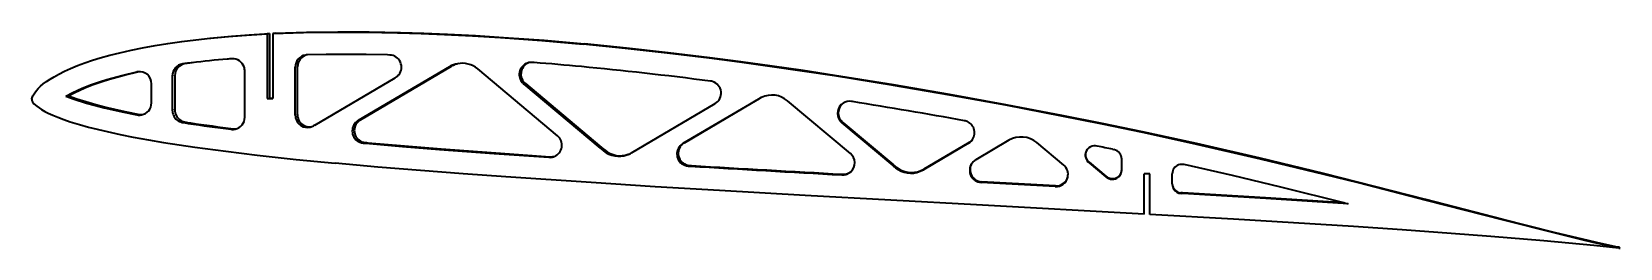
# Model space of a CAD drawing. Extents: x 64 to 356, y -34 to 168.
# Drawn here: x 64.2 to 355.8, y 128.6 to 168.3 of the extents above.
import ezdxf

# ---------------------------------------------------------------- set-up
doc = ezdxf.new("R2010")
doc.units = 0

msp = doc.modelspace()

# ---------------------------------------------------------------- linework, layer by layer
at = {"color": 7, "lineweight": 35, "ltscale": 0.011567}
msp.add_line((96.463264, 167.092575), (96.923462, 167.140533), dxfattribs=at)
at = {"color": 7, "lineweight": 35, "ltscale": 0.010377}
for p, q in [((107.896187, 167.970261), (107.483574, 167.925171)), ((108.896187, 168.018417), (108.483574, 167.973221))]:
    msp.add_line(p, q, dxfattribs=at)
at = {"color": 7, "lineweight": 35, "ltscale": 0.297351}
msp.add_line((107.483574, 167.925171), (107.483574, 156.031128), dxfattribs=at)
at = {"color": 7, "lineweight": 35, "ltscale": 0.296539}
msp.add_line((107.896187, 167.970261), (107.896187, 156.108704), dxfattribs=at)
at = {"color": 7, "lineweight": 35, "ltscale": 0.298552}
msp.add_line((108.483574, 167.973221), (108.483574, 156.031128), dxfattribs=at)
at = {"color": 7, "lineweight": 13, "ltscale": 0.003755}
msp.add_line((114.480354, 164.0224), (114.629181, 164.04274), dxfattribs=at)
at = {"color": 7, "lineweight": 35, "ltscale": 0.001886}
msp.add_line((114.554924, 164.033752), (114.480354, 164.0224), dxfattribs=at)
at = {"color": 7, "lineweight": 35, "ltscale": 0.010261}
msp.add_line((129.977448, 164.027313), (129.56723, 164.040222), dxfattribs=at)
at = {"color": 7, "lineweight": 13, "ltscale": 0.00998}
msp.add_line((83.529732, 160.937332), (83.925934, 160.986237), dxfattribs=at)
at = {"color": 7, "lineweight": 13, "ltscale": 0.011522}
msp.add_line((91.976944, 162.395584), (92.434364, 162.452087), dxfattribs=at)
at = {"color": 7, "lineweight": 35, "ltscale": 0.211371}
msp.add_line((103.345055, 152.608521), (103.345055, 161.06337), dxfattribs=at)
at = {"color": 7, "lineweight": 13, "ltscale": 0.010208}
msp.add_line((112.622093, 161.825684), (113.025818, 161.886673), dxfattribs=at)
at = {"color": 7, "lineweight": 35, "ltscale": 0.220608}
msp.add_line((112.622093, 153.001373), (112.622093, 161.825684), dxfattribs=at)
at = {"color": 7, "lineweight": 35, "ltscale": 0.219989}
msp.add_line((113.025818, 153.087112), (113.025818, 161.886673), dxfattribs=at)
at = {"color": 7, "lineweight": 35, "ltscale": 0.48587}
msp.add_line((124.232254, 152.052521), (140.984955, 161.904312), dxfattribs=at)
at = {"color": 7, "lineweight": 35, "ltscale": 0.484496}
msp.add_line((124.611427, 152.141113), (141.315399, 161.967392), dxfattribs=at)
at = {"color": 7, "lineweight": 13, "ltscale": 0.00841}
msp.add_line((140.984955, 161.904312), (141.315399, 161.967392), dxfattribs=at)
at = {"color": 7, "lineweight": 35, "ltscale": 0.478238}
msp.add_line((160.762573, 149.18013), (146.108521, 161.476334), dxfattribs=at)
at = {"color": 7, "lineweight": 35, "ltscale": 0.009197}
msp.add_line((156.459564, 162.655304), (156.092621, 162.681351), dxfattribs=at)
at = {"color": 7, "lineweight": 35, "ltscale": 0.087851}
msp.add_line((86.227829, 155.244507), (86.227829, 158.75853), dxfattribs=at)
at = {"color": 7, "lineweight": 13, "ltscale": 0.011691}
msp.add_line((90.047089, 160.186951), (90.510445, 160.250076), dxfattribs=at)
at = {"color": 7, "lineweight": 35, "ltscale": 0.156503}
msp.add_line((90.047089, 160.186951), (90.047089, 153.926819), dxfattribs=at)
at = {"color": 7, "lineweight": 35, "ltscale": 0.156036}
msp.add_line((90.510445, 160.250076), (90.510445, 154.008636), dxfattribs=at)
at = {"color": 7, "lineweight": 35, "ltscale": 0.427527}
msp.add_line((116.21328, 151.168732), (130.954041, 159.838043), dxfattribs=at)
at = {"color": 7, "lineweight": 13, "ltscale": 0.007709}
msp.add_line((154.039642, 159.334625), (154.339752, 159.405548), dxfattribs=at)
at = {"color": 7, "lineweight": 13, "ltscale": 0.007691}
msp.add_line((154.572021, 158.707611), (154.87088, 158.780548), dxfattribs=at)
at = {"color": 7, "lineweight": 35, "ltscale": 0.457373}
msp.add_line((154.572021, 158.707611), (168.586731, 146.947876), dxfattribs=at)
at = {"color": 7, "lineweight": 35, "ltscale": 0.456075}
msp.add_line((154.87088, 158.780548), (168.845825, 147.054153), dxfattribs=at)
at = {"color": 7, "lineweight": 35, "ltscale": 0.001681}
msp.add_line((64.245399, 155.921188), (64.253944, 155.987885), dxfattribs=at)
at = {"color": 7, "lineweight": 35, "ltscale": 0.012933}
msp.add_line((70.472855, 156.485733), (70.985352, 156.556229), dxfattribs=at)
at = {"color": 7, "lineweight": 35, "ltscale": 0.010496}
msp.add_line((107.483574, 156.031128), (107.896187, 156.108704), dxfattribs=at)
at = {"color": 7, "lineweight": 35, "ltscale": 0.0125}
for p, q in [((107.483574, 156.031128), (107.983574, 156.031128)), ((107.896187, 156.108704), (108.396187, 156.108704)), ((107.983574, 156.031128), (108.483574, 156.031128))]:
    msp.add_line(p, q, dxfattribs=at)
at = {"color": 7, "lineweight": 35, "ltscale": 0.002185}
msp.add_line((108.396187, 156.108704), (108.483574, 156.108704), dxfattribs=at)
at = {"color": 7, "lineweight": 35, "ltscale": 0.445075}
msp.add_line((174.347565, 146.085495), (189.693878, 155.109756), dxfattribs=at)
at = {"color": 7, "lineweight": 35, "ltscale": 0.406376}
msp.add_line((183.832703, 147.824646), (197.84494, 156.063782), dxfattribs=at)
at = {"color": 7, "lineweight": 35, "ltscale": 0.405216}
msp.add_line((184.055267, 147.931152), (198.026367, 156.148697), dxfattribs=at)
at = {"color": 7, "lineweight": 13, "ltscale": 0.005008}
msp.add_line((197.84494, 156.063782), (198.026367, 156.148697), dxfattribs=at)
at = {"color": 7, "lineweight": 35, "ltscale": 0.37669}
msp.add_line((214.510956, 145.950531), (202.968506, 155.635803), dxfattribs=at)
at = {"color": 7, "lineweight": 35, "ltscale": 0.005793}
msp.add_line((214.931549, 155.478409), (214.702576, 155.514069), dxfattribs=at)
at = {"color": 7, "lineweight": 13, "ltscale": 0.01206}
msp.add_line((83.553925, 153.059448), (84.029266, 153.141556), dxfattribs=at)
at = {"color": 7, "lineweight": 13, "ltscale": 0.012039}
msp.add_line((83.848442, 153.021332), (84.322937, 153.103516), dxfattribs=at)
at = {"color": 7, "lineweight": 13, "ltscale": 0.011763}
msp.add_line((90.047089, 153.926819), (90.510445, 154.008636), dxfattribs=at)
at = {"color": 7, "lineweight": 13, "ltscale": 0.011747}
msp.add_line((90.26696, 152.918381), (90.729126, 153.003128), dxfattribs=at)
at = {"color": 7, "lineweight": 13, "ltscale": 0.011603}
msp.add_line((91.8526, 151.670807), (92.308464, 151.757889), dxfattribs=at)
at = {"color": 7, "lineweight": 13, "ltscale": 0.010318}
for p, q in [((112.622093, 153.001373), (113.025818, 153.087112)), ((112.680237, 152.470047), (113.083649, 152.557281))]:
    msp.add_line(p, q, dxfattribs=at)
at = {"color": 7, "lineweight": 13, "ltscale": 0.009735}
msp.add_line((124.232254, 152.052521), (124.611427, 152.141113), dxfattribs=at)
at = {"color": 7, "lineweight": 13, "ltscale": 0.004391}
msp.add_line((212.561951, 152.017975), (212.708252, 152.115173), dxfattribs=at)
at = {"color": 7, "lineweight": 13, "ltscale": 0.004389}
msp.add_line((212.975983, 151.571518), (213.121246, 151.67012), dxfattribs=at)
at = {"color": 7, "lineweight": 35, "ltscale": 0.302987}
msp.add_line((213.121246, 151.67012), (222.405304, 143.879868), dxfattribs=at)
at = {"color": 7, "lineweight": 13, "ltscale": 0.011518}
msp.add_line((92.956673, 151.480072), (93.409096, 151.567215), dxfattribs=at)
at = {"color": 7, "lineweight": 13, "ltscale": 0.01097}
msp.add_line((100.836296, 150.39743), (101.265526, 150.488586), dxfattribs=at)
at = {"color": 7, "lineweight": 35, "ltscale": 0.007388}
msp.add_line((116.21328, 151.168732), (115.957626, 151.020508), dxfattribs=at)
at = {"color": 7, "lineweight": 13, "ltscale": 0.009788}
msp.add_line((123.543571, 151.44928), (123.924484, 151.539825), dxfattribs=at)
at = {"color": 7, "lineweight": 35, "ltscale": 0.303862}
msp.add_line((212.975983, 151.571518), (222.286865, 143.758774), dxfattribs=at)
at = {"color": 7, "lineweight": 13, "ltscale": 0.009684}
msp.add_line((125.053085, 147.874313), (125.427269, 147.974518), dxfattribs=at)
at = {"color": 7, "lineweight": 13, "ltscale": 0.00965}
msp.add_line((125.553711, 147.824478), (125.926468, 147.924744), dxfattribs=at)
at = {"color": 7, "lineweight": 13, "ltscale": 0.007001}
msp.add_line((168.586731, 146.947876), (168.845825, 147.054153), dxfattribs=at)
at = {"color": 7, "lineweight": 13, "ltscale": 0.006979}
msp.add_line((169.215118, 146.429489), (169.472565, 146.537384), dxfattribs=at)
at = {"color": 7, "lineweight": 13, "ltscale": 0.006747}
msp.add_line((173.50827, 145.693527), (173.753662, 145.805878), dxfattribs=at)
at = {"color": 7, "lineweight": 13, "ltscale": 0.006219}
msp.add_line((183.250641, 147.348389), (183.474731, 147.456406), dxfattribs=at)
at = {"color": 7, "lineweight": 13, "ltscale": 0.006168}
msp.add_line((183.832703, 147.824646), (184.055267, 147.931152), dxfattribs=at)
at = {"color": 7, "lineweight": 35, "ltscale": 0.240683}
msp.add_line((236.2164, 147.856155), (227.917175, 142.976807), dxfattribs=at)
at = {"color": 7, "lineweight": 35, "ltscale": 0.23999}
msp.add_line((236.294128, 147.968781), (228.01947, 143.102341), dxfattribs=at)
at = {"color": 7, "lineweight": 13, "ltscale": 0.003421}
msp.add_line((236.2164, 147.856155), (236.294128, 147.968781), dxfattribs=at)
at = {"color": 7, "lineweight": 35, "ltscale": 0.176944}
msp.add_line((243.625977, 148.373184), (237.524353, 144.786438), dxfattribs=at)
at = {"color": 7, "lineweight": 35, "ltscale": 0.160689}
msp.add_line((253.67334, 143.81366), (248.749542, 147.945221), dxfattribs=at)
at = {"color": 7, "lineweight": 35, "ltscale": 0.006153}
msp.add_line((262.657135, 146.72673), (262.897827, 146.675262), dxfattribs=at)
at = {"color": 7, "lineweight": 13, "ltscale": 0.007488}
msp.add_line((159.136719, 145.250214), (159.414856, 145.361404), dxfattribs=at)
at = {"color": 7, "lineweight": 13, "ltscale": 0.007455}
msp.add_line((159.622559, 145.265579), (159.899323, 145.376648), dxfattribs=at)
at = {"color": 7, "lineweight": 13, "ltscale": 0.006198}
msp.add_line((184.740387, 143.646469), (184.958282, 143.764725), dxfattribs=at)
at = {"color": 7, "lineweight": 35, "ltscale": 0.009771}
msp.add_line((184.740387, 143.646469), (185.13031, 143.619934), dxfattribs=at)
at = {"color": 7, "lineweight": 35, "ltscale": 0.009743}
msp.add_line((184.958282, 143.764725), (185.347107, 143.738235), dxfattribs=at)
at = {"color": 7, "lineweight": 13, "ltscale": 0.006174}
msp.add_line((185.13031, 143.619934), (185.347107, 143.738235), dxfattribs=at)
at = {"color": 7, "lineweight": 13, "ltscale": 0.004235}
msp.add_line((222.286865, 143.758774), (222.405304, 143.879868), dxfattribs=at)
at = {"color": 7, "lineweight": 13, "ltscale": 0.004234}
msp.add_line((222.791351, 143.341019), (222.908447, 143.463394), dxfattribs=at)
at = {"color": 7, "lineweight": 13, "ltscale": 0.004048}
msp.add_line((227.917175, 142.976807), (228.01947, 143.102341), dxfattribs=at)
at = {"color": 7, "lineweight": 13, "ltscale": 0.003133}
msp.add_line((257.731018, 145.083923), (257.757416, 145.206436), dxfattribs=at)
at = {"color": 7, "lineweight": 13, "ltscale": 0.003193}
msp.add_line((258.318146, 144.249191), (258.343597, 144.374359), dxfattribs=at)
at = {"color": 7, "lineweight": 35, "ltscale": 0.100175}
msp.add_line((258.318146, 144.249191), (261.387695, 141.673538), dxfattribs=at)
at = {"color": 7, "lineweight": 35, "ltscale": 0.099914}
msp.add_line((258.343597, 144.374359), (261.405121, 141.80542), dxfattribs=at)
at = {"color": 7, "lineweight": 35, "ltscale": 0.048232}
msp.add_line((264.325134, 142.970016), (264.325134, 144.899277), dxfattribs=at)
at = {"color": 7, "lineweight": 13, "ltscale": 0.004664}
msp.add_line((212.916473, 142.018417), (213.054199, 142.144241), dxfattribs=at)
at = {"color": 7, "lineweight": 13, "ltscale": 0.004639}
msp.add_line((213.348053, 142.032425), (213.484528, 142.158173), dxfattribs=at)
at = {"color": 7, "lineweight": 13, "ltscale": 0.004091}
msp.add_line((227.318359, 142.677902), (227.422485, 142.804123), dxfattribs=at)
at = {"color": 7, "lineweight": 13, "ltscale": 0.003843}
msp.add_line((238.515747, 140.629425), (238.594025, 140.761734), dxfattribs=at)
at = {"color": 7, "lineweight": 35, "ltscale": 0.340553}
msp.add_line((252.117279, 139.880936), (238.515747, 140.629425), dxfattribs=at)
at = {"color": 7, "lineweight": 35, "ltscale": 0.339553}
msp.add_line((252.155701, 140.016846), (238.594025, 140.761734), dxfattribs=at)
at = {"color": 7, "lineweight": 13, "ltscale": 0.003531}
msp.add_line((252.117279, 139.880936), (252.155701, 140.016846), dxfattribs=at)
at = {"color": 7, "lineweight": 13, "ltscale": 0.003326}
msp.add_line((261.387695, 141.673538), (261.405121, 141.80542), dxfattribs=at)
at = {"color": 7, "lineweight": 13, "ltscale": 0.003316}
msp.add_line((262.61795, 141.210541), (262.631653, 141.342484), dxfattribs=at)
at = {"color": 7, "lineweight": 13, "ltscale": 0.003197}
msp.add_line((264.244141, 142.407562), (264.253448, 142.535095), dxfattribs=at)
at = {"color": 7, "lineweight": 35, "ltscale": 0.025}
msp.add_line((269.463654, 142.219055), (268.463654, 142.219055), dxfattribs=at)
at = {"color": 7, "lineweight": 35, "ltscale": 0.184526}
msp.add_line((268.463654, 134.838028), (268.463654, 142.219055), dxfattribs=at)
at = {"color": 7, "lineweight": 35, "ltscale": 0.185936}
msp.add_line((269.463654, 134.781601), (269.463654, 142.219055), dxfattribs=at)
at = {"color": 7, "lineweight": 35, "ltscale": 0.045964}
msp.add_line((273.602173, 140.403885), (273.602173, 142.242462), dxfattribs=at)
at = {"color": 7, "lineweight": 13, "ltscale": 0.003517}
msp.add_line((273.897827, 139.385254), (273.887329, 139.525528), dxfattribs=at)
at = {"color": 7, "lineweight": 35, "ltscale": 0.007761}
msp.add_line((275.500183, 138.722534), (275.19046, 138.743561), dxfattribs=at)
at = {"color": 7, "lineweight": 13, "ltscale": 0.003569}
msp.add_line((275.206055, 138.601639), (275.19046, 138.743561), dxfattribs=at)
at = {"color": 7, "lineweight": 35, "ltscale": 0.007786}
msp.add_line((275.516785, 138.580597), (275.206055, 138.601639), dxfattribs=at)
at = {"color": 7, "lineweight": 13, "ltscale": 0.003573}
msp.add_line((275.516785, 138.580597), (275.500183, 138.722534), dxfattribs=at)
at = {"color": 7, "lineweight": 35, "ltscale": 0.014278}
msp.add_line((305.320465, 136.859711), (305.870789, 136.707047), dxfattribs=at)
at = {"color": 7, "lineweight": 35, "ltscale": 0.006549}
msp.add_line((355.612427, 128.731064), (355.35553, 128.782227), dxfattribs=at)
at = {"color": 7, "lineweight": 35, "ltscale": 0.006567}
msp.add_line((355.833221, 128.555664), (355.575623, 128.606979), dxfattribs=at)
at = {"color": 7, "lineweight": 35, "ltscale": 0.006058}
msp.add_line((355.592377, 128.582367), (355.833221, 128.555664), dxfattribs=at)
at = {"color": 7, "lineweight": 35, "ltscale": 0.00705}
msp.add_line((355.833221, 128.555664), (355.612427, 128.731064), dxfattribs=at)
at = {"color": 7, "lineweight": 35}
for points in [[(64.253944, 155.987885), (64.295113, 156.167694), (64.429771, 156.510513), (64.781715, 157.09996), (65.085243, 157.49176), (65.417091, 157.861145), (65.875191, 158.303909), (66.362114, 158.714706), (66.966827, 159.164383), (67.594193, 159.581055), (68.384315, 160.056366), (69.191727, 160.501465), (70.265923, 161.045059), (71.358673, 161.549301), (72.660103, 162.091888), (73.981003, 162.586456), (75.386223, 163.061569), (76.803848, 163.498566), (78.587418, 163.999908), (80.381775, 164.458435), (82.480988, 164.94278), (84.591286, 165.377304), (86.894501, 165.797943), (89.206169, 166.171432), (91.800095, 166.540924), (96.463257, 167.092575)], [(96.463257, 167.092575), (100.363464, 167.456497), (103.642082, 167.701324), (107.483574, 167.925171)], [(96.923462, 167.140533), (100.889862, 167.509857), (104.168343, 167.753448), (107.896187, 167.970261)], [(108.483574, 167.973221), (114.137123, 168.172592), (119.889404, 168.260025), (125.642555, 168.243378), (131.394836, 168.13443), (135.707581, 167.998718), (140.018707, 167.821167), (145.154144, 167.559265), (150.286682, 167.245239), (157.88205, 166.687714), (165.468964, 166.025192)], [(108.896187, 168.018417), (114.665802, 168.22113), (120.419716, 168.306534), (126.174461, 168.287857), (131.928284, 168.176941), (136.242188, 168.03978), (140.554443, 167.860825), (145.693115, 167.597107), (150.828888, 167.281174), (158.284698, 166.732239), (165.732361, 166.081955)], [(129.56723, 164.040222), (125.635246, 164.107391), (121.706497, 164.13092), (118.26918, 164.112778), (114.831924, 164.05571)], [(355.575623, 128.606979), (351.681854, 129.44194), (349.095428, 130.041519), (343.935547, 131.294479), (334.472687, 133.688126), (320.295288, 137.343628), (307.766937, 140.539749), (301.491821, 142.10791), (289.823242, 144.936768), (278.122864, 147.630997), (268.187561, 149.797882), (260.778778, 151.342377), (253.358307, 152.829773), (243.066101, 154.79892), (232.755341, 156.669464), (222.427917, 158.444687), (211.595795, 160.194397), (205.66922, 161.096161), (199.73645, 161.956207), (194.158783, 162.724716), (188.575897, 163.454376), (180.882843, 164.393448), (173.180511, 165.253021), (165.468964, 166.025192)], [(355.35553, 128.782227), (351.466156, 129.615814), (348.88266, 130.214462), (343.728638, 131.4655), (334.275482, 133.855698), (320.112518, 137.505707), (307.615845, 140.691895), (301.356628, 142.255051), (289.714142, 145.075546), (278.039886, 147.761551), (268.1185, 149.923447), (260.718506, 151.464569), (253.306885, 152.948608), (243.024902, 154.913528), (232.724426, 156.779846), (222.407227, 158.550781), (211.590729, 160.295013), (205.877747, 161.163239), (200.158997, 161.992615), (194.43457, 162.78186), (188.70462, 163.530075), (181.056366, 164.462128), (173.398926, 165.315353), (165.732361, 166.081955)], [(70.472855, 156.485733), (71.636826, 157.110107), (73.468315, 157.955704), (75.046661, 158.575226), (76.675484, 159.13269), (78.015259, 159.544647), (80.754807, 160.290085), (83.529732, 160.937332)], [(70.985352, 156.556229), (72.146141, 157.178864), (73.972481, 158.022095), (75.546425, 158.639923), (77.170715, 159.195953), (78.506737, 159.606857), (81.217728, 160.345184), (83.963554, 160.987015)], [(64.245399, 155.921188), (64.256203, 155.704422), (64.364899, 155.445221), (64.647697, 155.07988), (65.159569, 154.615936), (65.575562, 154.312027), (66.009033, 154.03508), (66.621315, 153.688446), (67.251038, 153.368607), (68.125198, 152.968979), (69.012619, 152.603699), (70.154518, 152.179886), (71.306015, 151.792969), (72.980911, 151.28302), (74.673035, 150.814453), (78.088959, 149.973236), (80.468849, 149.454971), (82.854118, 148.980362), (85.645851, 148.469467), (88.446442, 147.994781), (94.157806, 147.120956), (99.880692, 146.350342), (105.609901, 145.658829), (112.767708, 144.879074), (119.932945, 144.173843)], [(70.472855, 156.485733), (72.013985, 155.923431), (74.263664, 155.224854), (75.913643, 154.770447), (77.563637, 154.351654), (80.861092, 153.601807), (83.553925, 153.059448)], [(70.985352, 156.556229), (72.522194, 155.995834), (74.765526, 155.299606), (76.410759, 154.846741), (78.05603, 154.429352), (81.344109, 153.682053), (84.029266, 153.141556)], [(125.553711, 147.824478), (132.324432, 147.244232), (139.098541, 146.700287), (149.113708, 145.949966), (159.136719, 145.250214)], [(125.926468, 147.924744), (132.663849, 147.348068), (139.404541, 146.807449), (149.405762, 146.059143), (159.414856, 145.361404)], [(268.463654, 134.838028), (237.656738, 136.532867), (206.211273, 138.25769), (190.490601, 139.156494), (178.701813, 139.85997), (166.915131, 140.597687), (151.243988, 141.652008), (143.411133, 142.220306), (135.580933, 142.824036), (127.754448, 143.471542), (119.932945, 144.173843)], [(305.320465, 136.859711), (293.500946, 139.787109), (284.66394, 141.889923), (275.784271, 143.915939)], [(305.175232, 136.896332), (290.722931, 137.814026), (275.500183, 138.722534)], [(305.870789, 136.707047), (290.788788, 137.667709), (275.516785, 138.580597)], [(355.592377, 128.582367), (351.002594, 129.049469), (341.814911, 129.899353), (332.079163, 130.712738), (324.77356, 131.275452), (315.824188, 131.920715), (306.87207, 132.526733), (295.848267, 133.229324), (284.822205, 133.895462), (269.463654, 134.781601)]]:
    msp.add_lwpolyline(points, dxfattribs=at)
for centre, radius, start, end in [((102.188431, 138.776215), 24.595972, 92.746961, 94.874572), ((101.116112, 161.128174), 2.218262, 19.002216, 92.750554), ((114.849617, 161.825729), 2.227537, 99.542371, 180.001224), ((115.246704, 161.886688), 2.220896, 102.740149, 180.000473), ((114.887459, 161.597458), 2.458888, 91.294112, 97.772355), ((129.888123, 161.80571), 2.223463, 321.149853, 87.697307), ((84.000633, 158.753281), 2.234228, 97.037761, 102.167226), ((83.998772, 158.758301), 2.229158, 0.005785, 97.006151), ((92.276001, 160.186813), 2.228949, 97.710808, 179.996631), ((92.732697, 160.249939), 2.222281, 97.715043, 179.99659), ((112.014084, 14.305107), 149.439884, 97.035869, 97.705521), ((112.311546, 15.653656), 148.138061, 97.150924, 97.711211), ((114.544632, -7.01593), 170.910573, 94.848713, 97.002292), ((100.920357, 161.062881), 2.424693, 0.011607, 18.954963), ((129.705597, 161.959106), 2.461208, 300.481253, 321.034522), ((143.24292, 158.06543), 4.453678, 100.701201, 120.463077), ((143.567139, 158.140259), 4.440423, 102.854507, 120.470945), ((143.2435, 158.061966), 4.457188, 49.999683, 100.700389), ((155.951935, 160.464264), 2.22164, 101.911108, 210.571498), ((156.245087, 160.533325), 2.214719, 105.871286, 210.621495), ((155.95166, 160.457214), 2.228582, 86.373479, 101.866794), ((112.020699, -399.723999), 564.132428, 84.596988, 85.481914), ((156.148865, 160.586044), 2.452525, 210.681013, 229.988333), ((156.447205, 160.658401), 2.45177, 210.731038, 229.988702), ((188.50354, 156.813141), 2.451291, 73.593396, 82.674939), ((188.564972, 157.029312), 2.227224, 300.459779, 73.538516), ((83.999176, 155.244766), 2.22874, 279.864088, 359.993537), ((200.104553, 152.221069), 4.457827, 115.076502, 120.456588), ((200.279999, 152.317322), 4.445042, 116.369348, 120.464333), ((200.103577, 152.221603), 4.45698, 49.999392, 115.068156), ((214.369293, 153.313782), 2.224426, 121.604196, 215.639444), ((214.508881, 153.408157), 2.217295, 123.769735, 215.681463), ((214.368256, 153.319458), 2.219818, 81.33851, 121.65866), ((40.761806, -926.434143), 1095.8425, 79.765989, 80.854803), ((84.014404, 155.459869), 2.444187, 259.140796, 266.106571), ((83.999969, 155.245041), 2.228874, 266.101674, 279.842655), ((84.489326, 155.541153), 2.443309, 259.146841, 266.095083), ((84.474457, 155.323685), 2.225331, 266.09567, 273.627026), ((92.476059, 153.928024), 2.428967, 180.028477, 204.562093), ((92.276726, 153.841324), 2.211553, 204.666035, 258.943642), ((92.937233, 154.009705), 2.426771, 180.025103, 204.506236), ((92.733429, 153.921051), 2.204501, 204.606762, 258.885374), ((96.712395, 176.50592), 25.306117, 258.928138, 261.465109), ((97.058533, 175.901474), 24.606409, 258.869637, 261.470853), ((101.116005, 152.608887), 2.229167, 282.051859, 359.990612), ((115.080254, 153.001495), 2.458163, 180.003123, 192.48584), ((114.85289, 152.952911), 2.225936, 192.529895, 282.955514), ((115.483467, 153.08725), 2.457649, 180.003014, 192.453083), ((115.24987, 153.037323), 2.219035, 192.495266, 277.72111), ((125.479179, 149.934143), 2.458126, 120.48186, 141.947027), ((125.858307, 150.023453), 2.457473, 120.489523, 141.899038), ((214.547974, 153.444611), 2.445316, 215.690916, 229.99519), ((214.692657, 153.542542), 2.444432, 215.727417, 229.99534), ((235.025299, 149.568832), 2.44407, 73.030145, 79.777245), ((235.086487, 149.776184), 2.228582, 325.763851, 72.979205), ((144.221588, 495.608459), 347.926279, 261.526943, 262.836761), ((144.503143, 494.798889), 347.014118, 261.533029, 262.84241), ((101.116508, 152.608521), 2.228756, 262.777312, 282.041075), ((101.544724, 152.695068), 2.22407, 262.788342, 276.402221), ((114.851685, 152.954636), 2.227988, 282.975704, 299.761031), ((125.295883, 150.083344), 2.222357, 142.063195, 263.727732), ((125.670296, 150.176666), 2.215531, 142.016681, 263.702317), ((159.329468, 147.473846), 2.228834, 291.939118, 49.972837), ((245.884705, 144.530762), 4.457144, 50.002083, 120.448515), ((127.643288, 171.35231), 23.620444, 263.704305, 264.924689), ((127.953011, 170.771912), 22.936873, 263.67794, 264.931137), ((199.930573, 184.303741), 48.763694, 230.001269, 230.958452), ((199.262848, 183.305405), 47.321749, 230.001296, 230.98483), ((172.016968, 149.88356), 4.447513, 230.951827, 289.591179), ((172.264313, 149.982193), 4.433949, 230.978027, 289.626942), ((171.867828, 150.299362), 4.889252, 289.604143, 294.668838), ((172.113251, 150.403015), 4.881043, 289.638, 293.098843), ((171.862305, 150.312271), 4.903268, 294.66433, 300.454664), ((184.908783, 145.865189), 2.225292, 138.187732, 265.659419), ((185.126892, 145.976654), 2.218528, 138.151108, 265.641203), ((185.076416, 145.710678), 2.452686, 120.469237, 138.108064), ((185.298889, 145.817978), 2.451947, 120.47701, 138.070471), ((213.077972, 144.244125), 2.228815, 312.882763, 49.977597), ((235.08847, 149.777756), 2.228146, 300.412139, 325.702051), ((235.16861, 149.885315), 2.222573, 300.424522, 323.946645), ((259.294434, 145.65657), 1.665001, 167.840629, 200.117047), ((259.312286, 145.778534), 1.65678, 169.969367, 200.200662), ((259.297516, 145.657806), 1.667664, 114.635983, 167.904437), ((259.421387, 145.372894), 1.978374, 78.366455, 114.456567), ((65.050575, -805.922729), 972.928241, 78.281413, 78.451976), ((262.506409, 144.8992), 1.818638, 0.002834, 77.571845), ((159.302368, 147.700882), 2.456262, 266.133468, 277.490482), ((159.5802, 147.811523), 2.455701, 266.139575, 277.467006), ((159.331573, 147.480347), 2.233799, 277.484785, 291.826427), ((159.609467, 147.587921), 2.230188, 277.467867, 288.016882), ((581.976074, 6791.109863), 6659.325089, 266.583578, 266.823044), ((580.405151, 6773.283691), 6641.305984, 266.589746, 266.829178), ((254.636597, 182.312531), 50.3279, 230.000627, 230.746333), ((253.796326, 181.291046), 48.83637, 230.000627, 230.766906), ((225.608398, 146.78804), 4.45163, 230.743041, 292.588963), ((225.715729, 146.900986), 4.438157, 230.763505, 292.61668), ((225.439972, 147.190384), 4.887831, 292.60026, 300.451733), ((225.542572, 147.314072), 4.886079, 292.628134, 300.45967), ((238.637787, 142.854752), 2.22866, 145.690831, 266.861198), ((238.715454, 142.980408), 2.221987, 147.580212, 266.867242), ((238.637115, 142.855347), 2.227778, 125.644895, 145.693932), ((238.760864, 142.682999), 2.43997, 120.449416, 125.647969), ((252.24054, 142.106247), 2.228956, 346.529782, 49.997726), ((259.601227, 145.775925), 1.994268, 200.305259, 229.956163), ((259.626678, 145.901199), 1.994369, 200.388752, 229.957611), ((262.34198, 143.095566), 1.991966, 343.658359, 354.162409), ((262.335388, 142.970139), 1.989722, 355.935915, 359.996488), ((275.312103, 142.243393), 1.709793, 108.604912, 180.030922), ((275.369751, 142.047287), 1.914081, 77.492874, 108.367057), ((213.053009, 144.465912), 2.451309, 266.807287, 276.91316), ((213.190399, 144.59108), 2.450624, 266.81338, 276.893216), ((213.082977, 144.238541), 2.221898, 276.851797, 312.886639), ((213.220734, 144.358505), 2.216024, 276.836709, 310.514135), ((252.240479, 142.106659), 2.229146, 266.832115, 346.519761), ((252.27829, 142.235962), 2.222498, 266.838303, 344.785217), ((262.657806, 143.180298), 1.970426, 229.870799, 268.841488), ((262.675232, 143.312012), 1.970284, 229.86819, 268.732738), ((262.643616, 142.878418), 1.668255, 269.118316, 343.606861), ((262.660126, 143.002411), 1.660367, 269.016894, 343.653667), ((262.33139, 142.969925), 1.993712, 343.616476, 355.950177), ((275.47345, 140.404083), 1.871291, 180.006047, 183.763525), ((275.500244, 140.542404), 1.906819, 185.735797, 212.229855), ((275.512909, 140.405914), 1.91072, 183.740685, 212.29108), ((275.320831, 140.437958), 1.699311, 212.476793, 265.599757), ((275.336273, 140.303223), 1.70648, 212.544945, 265.623369)]:
    msp.add_arc(centre, radius, start, end, dxfattribs=at)
msp.add_ellipse((193.595062, 152.622253), major_axis=(68.236679, -9.260506), ratio=0.086248, start_param=1.6525885293, end_param=2.0126203261, dxfattribs=at)

doc.saveas('drawing.dxf')
